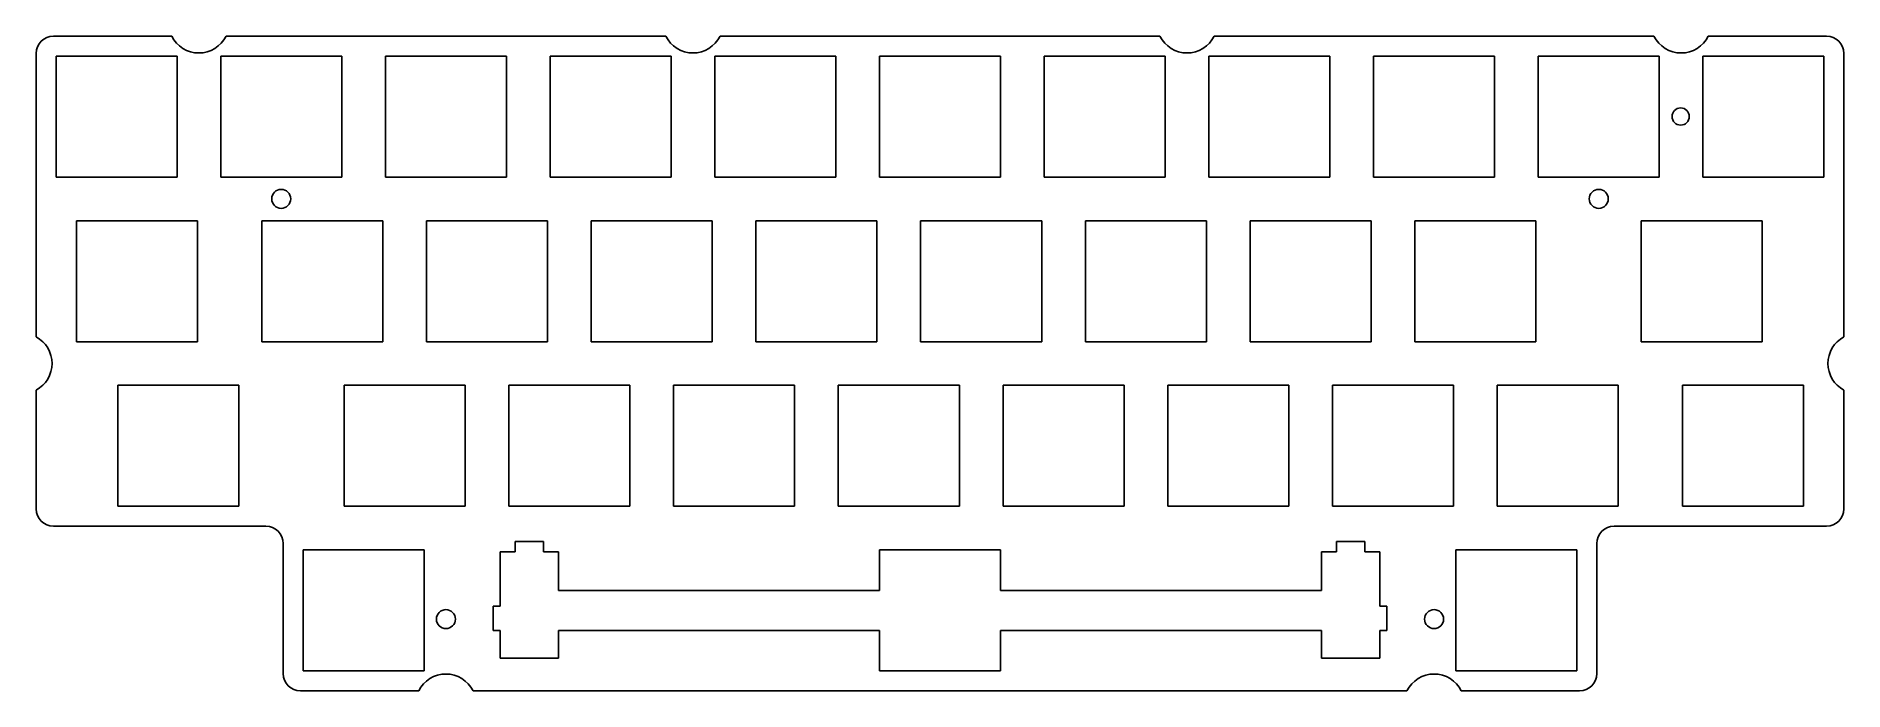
# Model space of a CAD drawing. Header units: millimetres. Extents: x -2660 to 2651, y -1211 to 713.
import ezdxf

# ---------------------------------------------------------------- set-up
doc = ezdxf.new("R2010")
doc.units = ezdxf.units.MM
for name, color, linetype in [('Shape1028', 7, 'CONTINUOUS'), ('Shape1029', 7, 'CONTINUOUS'), ('Shape1030', 7, 'CONTINUOUS'), ('Shape1031', 7, 'CONTINUOUS'), ('Shape1032', 7, 'CONTINUOUS'), ('Shape1033', 7, 'CONTINUOUS'), ('Shape1034', 7, 'CONTINUOUS'), ('Shape1035', 7, 'CONTINUOUS'), ('Shape1036', 7, 'CONTINUOUS'), ('Shape1037', 7, 'CONTINUOUS'), ('Shape1038', 7, 'CONTINUOUS'), ('Shape1039', 7, 'CONTINUOUS'), ('Shape1040', 7, 'CONTINUOUS'), ('Shape1041', 7, 'CONTINUOUS'), ('Shape1042', 7, 'CONTINUOUS'), ('Shape1043', 7, 'CONTINUOUS'), ('Shape1044', 7, 'CONTINUOUS'), ('Shape1045', 7, 'CONTINUOUS'), ('Shape1046', 7, 'CONTINUOUS'), ('Shape1047', 7, 'CONTINUOUS'), ('Shape1048', 7, 'CONTINUOUS'), ('Shape1049', 7, 'CONTINUOUS'), ('Shape1050', 7, 'CONTINUOUS'), ('Shape1051', 7, 'CONTINUOUS'), ('Shape1052', 7, 'CONTINUOUS'), ('Shape1053', 7, 'CONTINUOUS'), ('Shape1054', 7, 'CONTINUOUS'), ('Shape1055', 7, 'CONTINUOUS'), ('Shape1056', 7, 'CONTINUOUS'), ('Shape1057', 7, 'CONTINUOUS'), ('Shape1058', 7, 'CONTINUOUS'), ('Shape1059', 7, 'CONTINUOUS'), ('Shape1060', 7, 'CONTINUOUS'), ('Shape1061', 7, 'CONTINUOUS'), ('Shape1062', 7, 'CONTINUOUS'), ('Shape1063', 7, 'CONTINUOUS'), ('Shape1064', 7, 'CONTINUOUS'), ('Shape1065', 7, 'CONTINUOUS'), ('Shape1066', 7, 'CONTINUOUS'), ('Shape1067', 7, 'CONTINUOUS'), ('Shape1068', 7, 'CONTINUOUS'), ('Shape1069', 7, 'CONTINUOUS'), ('Shape1070', 7, 'CONTINUOUS'), ('Shape1071', 7, 'CONTINUOUS'), ('Shape1072', 7, 'CONTINUOUS'), ('Shape1073', 7, 'CONTINUOUS'), ('Shape1074', 7, 'CONTINUOUS'), ('Shape1075', 7, 'CONTINUOUS'), ('Shape1076', 7, 'CONTINUOUS'), ('Shape1077', 7, 'CONTINUOUS'), ('Shape1078', 7, 'CONTINUOUS'), ('Shape1079', 7, 'CONTINUOUS'), ('Shape1080', 7, 'CONTINUOUS'), ('Shape1081', 7, 'CONTINUOUS'), ('Shape1082', 7, 'CONTINUOUS'), ('Shape1083', 7, 'CONTINUOUS'), ('Shape1084', 7, 'CONTINUOUS'), ('Shape1085', 7, 'CONTINUOUS'), ('Shape1086', 7, 'CONTINUOUS'), ('Shape1087', 7, 'CONTINUOUS'), ('Shape1088', 7, 'CONTINUOUS'), ('Shape1089', 7, 'CONTINUOUS'), ('Shape1090', 7, 'CONTINUOUS'), ('Shape1091', 7, 'CONTINUOUS'), ('Shape1092', 7, 'CONTINUOUS'), ('Shape1093', 7, 'CONTINUOUS'), ('Shape1094', 7, 'CONTINUOUS'), ('Shape1095', 7, 'CONTINUOUS'), ('Shape1096', 7, 'CONTINUOUS'), ('Shape1097', 7, 'CONTINUOUS'), ('Shape1098', 7, 'CONTINUOUS'), ('Shape1099', 7, 'CONTINUOUS'), ('Shape1100', 7, 'CONTINUOUS'), ('Shape1101', 7, 'CONTINUOUS'), ('Shape1102', 7, 'CONTINUOUS'), ('Shape1103', 7, 'CONTINUOUS'), ('Shape1104', 7, 'CONTINUOUS'), ('Shape1105', 7, 'CONTINUOUS'), ('Shape1106', 7, 'CONTINUOUS'), ('Shape1107', 7, 'CONTINUOUS'), ('Shape1108', 7, 'CONTINUOUS'), ('Shape1109', 7, 'CONTINUOUS'), ('Shape1110', 7, 'CONTINUOUS'), ('Shape1111', 7, 'CONTINUOUS'), ('Shape1112', 7, 'CONTINUOUS'), ('Shape1113', 7, 'CONTINUOUS'), ('Shape1114', 7, 'CONTINUOUS'), ('Shape1115', 7, 'CONTINUOUS'), ('Shape1116', 7, 'CONTINUOUS'), ('Shape1117', 7, 'CONTINUOUS'), ('Shape1118', 7, 'CONTINUOUS'), ('Shape1119', 7, 'CONTINUOUS'), ('Shape1120', 7, 'CONTINUOUS'), ('Shape1121', 7, 'CONTINUOUS'), ('Shape1122', 7, 'CONTINUOUS'), ('Shape1123', 7, 'CONTINUOUS'), ('Shape1124', 7, 'CONTINUOUS'), ('Shape1125', 7, 'CONTINUOUS'), ('Shape1126', 7, 'CONTINUOUS'), ('Shape1127', 7, 'CONTINUOUS'), ('Shape1128', 7, 'CONTINUOUS'), ('Shape1129', 7, 'CONTINUOUS'), ('Shape1130', 7, 'CONTINUOUS'), ('Shape1131', 7, 'CONTINUOUS'), ('Shape1132', 7, 'CONTINUOUS'), ('Shape1133', 7, 'CONTINUOUS'), ('Shape1134', 7, 'CONTINUOUS'), ('Shape1135', 7, 'CONTINUOUS'), ('Shape1136', 7, 'CONTINUOUS'), ('Shape1137', 7, 'CONTINUOUS'), ('Shape1138', 7, 'CONTINUOUS'), ('Shape1139', 7, 'CONTINUOUS'), ('Shape1140', 7, 'CONTINUOUS'), ('Shape1141', 7, 'CONTINUOUS'), ('Shape1142', 7, 'CONTINUOUS'), ('Shape1143', 7, 'CONTINUOUS'), ('Shape1144', 7, 'CONTINUOUS'), ('Shape1145', 7, 'CONTINUOUS'), ('Shape1146', 7, 'CONTINUOUS'), ('Shape1147', 7, 'CONTINUOUS'), ('Shape1148', 7, 'CONTINUOUS'), ('Shape1149', 7, 'CONTINUOUS'), ('Shape1150', 7, 'CONTINUOUS'), ('Shape1151', 7, 'CONTINUOUS'), ('Shape1152', 7, 'CONTINUOUS'), ('Shape1153', 7, 'CONTINUOUS'), ('Shape1154', 7, 'CONTINUOUS'), ('Shape1155', 7, 'CONTINUOUS'), ('Shape1156', 7, 'CONTINUOUS'), ('Shape1157', 7, 'CONTINUOUS'), ('Shape1158', 7, 'CONTINUOUS'), ('Shape1159', 7, 'CONTINUOUS'), ('Shape1160', 7, 'CONTINUOUS'), ('Shape1161', 7, 'CONTINUOUS'), ('Shape1162', 7, 'CONTINUOUS'), ('Shape1163', 7, 'CONTINUOUS'), ('Shape1164', 7, 'CONTINUOUS'), ('Shape1165', 7, 'CONTINUOUS'), ('Shape1166', 7, 'CONTINUOUS'), ('Shape1167', 7, 'CONTINUOUS'), ('Shape1168', 7, 'CONTINUOUS'), ('Shape1169', 7, 'CONTINUOUS'), ('Shape1170', 7, 'CONTINUOUS'), ('Shape1171', 7, 'CONTINUOUS'), ('Shape1172', 7, 'CONTINUOUS'), ('Shape1173', 7, 'CONTINUOUS'), ('Shape1174', 7, 'CONTINUOUS'), ('Shape1175', 7, 'CONTINUOUS'), ('Shape1176', 7, 'CONTINUOUS'), ('Shape1177', 7, 'CONTINUOUS'), ('Shape1178', 7, 'CONTINUOUS'), ('Shape1179', 7, 'CONTINUOUS'), ('Shape1180', 7, 'CONTINUOUS'), ('Shape1181', 7, 'CONTINUOUS'), ('Shape1182', 7, 'CONTINUOUS'), ('Shape1183', 7, 'CONTINUOUS'), ('Shape1184', 7, 'CONTINUOUS'), ('Shape1185', 7, 'CONTINUOUS'), ('Shape1186', 7, 'CONTINUOUS'), ('Shape1187', 7, 'CONTINUOUS'), ('Shape1188', 7, 'CONTINUOUS'), ('Shape1189', 7, 'CONTINUOUS'), ('Shape1190', 7, 'CONTINUOUS'), ('Shape1191', 7, 'CONTINUOUS'), ('Shape1192', 7, 'CONTINUOUS'), ('Shape1193', 7, 'CONTINUOUS'), ('Shape1194', 7, 'CONTINUOUS'), ('Shape1195', 7, 'CONTINUOUS'), ('Shape2116', 7, 'CONTINUOUS'), ('Shape2149', 7, 'CONTINUOUS'), ('Shape2150', 7, 'CONTINUOUS'), ('Shape2151', 7, 'CONTINUOUS'), ('Shape2152', 7, 'CONTINUOUS'), ('Shape2417', 7, 'CONTINUOUS'), ('Shape2418', 7, 'CONTINUOUS'), ('Shape2419', 7, 'CONTINUOUS'), ('Shape2420', 7, 'CONTINUOUS'), ('Shape2421', 7, 'CONTINUOUS'), ('Shape2422', 7, 'CONTINUOUS'), ('Shape2423', 7, 'CONTINUOUS'), ('Shape2424', 7, 'CONTINUOUS'), ('Shape2425', 7, 'CONTINUOUS'), ('Shape2426', 7, 'CONTINUOUS'), ('Shape2427', 7, 'CONTINUOUS'), ('Shape2428', 7, 'CONTINUOUS'), ('Shape2429', 7, 'CONTINUOUS'), ('Shape2430', 7, 'CONTINUOUS'), ('Shape2431', 7, 'CONTINUOUS'), ('Shape2432', 7, 'CONTINUOUS'), ('Shape2433', 7, 'CONTINUOUS'), ('Shape2434', 7, 'CONTINUOUS'), ('Shape2435', 7, 'CONTINUOUS'), ('Shape2436', 7, 'CONTINUOUS'), ('Shape2437', 7, 'CONTINUOUS'), ('Shape2438', 7, 'CONTINUOUS'), ('Shape2439', 7, 'CONTINUOUS'), ('Shape2440', 7, 'CONTINUOUS'), ('Shape2441', 7, 'CONTINUOUS'), ('Shape2442', 7, 'CONTINUOUS'), ('Shape2443', 7, 'CONTINUOUS'), ('Shape2444', 7, 'CONTINUOUS'), ('Shape2445', 7, 'CONTINUOUS'), ('Shape2446', 7, 'CONTINUOUS'), ('Shape2447', 7, 'CONTINUOUS'), ('Shape2448', 7, 'CONTINUOUS')]:
    doc.layers.add(name, color=color, linetype=linetype)

msp = doc.modelspace()

# ---------------------------------------------------------------- linework, layer by layer
at = {"layer": 'Shape1028'}
msp.add_line((172.961, -916.088), (1115.94, -916.088), dxfattribs=at)
at = {"layer": 'Shape1029'}
msp.add_line((1115.94, -916.088), (1115.94, -802.576), dxfattribs=at)
at = {"layer": 'Shape1030'}
msp.add_line((1115.94, -802.576), (1159.75, -802.576), dxfattribs=at)
at = {"layer": 'Shape1031'}
msp.add_line((1159.75, -802.576), (1159.75, -772.089), dxfattribs=at)
at = {"layer": 'Shape1032'}
msp.add_line((1159.75, -772.089), (1243.55, -772.089), dxfattribs=at)
at = {"layer": 'Shape1033'}
msp.add_line((1243.55, -772.089), (1243.55, -802.576), dxfattribs=at)
at = {"layer": 'Shape1034'}
msp.add_line((1243.55, -802.576), (1287.36, -802.576), dxfattribs=at)
at = {"layer": 'Shape1035'}
msp.add_line((1287.36, -802.576), (1287.36, -961.836), dxfattribs=at)
at = {"layer": 'Shape1036'}
msp.add_line((1287.36, -961.836), (1308.34, -961.836), dxfattribs=at)
at = {"layer": 'Shape1037'}
msp.add_line((1308.34, -961.836), (1308.34, -1032.92), dxfattribs=at)
at = {"layer": 'Shape1038'}
msp.add_line((1308.34, -1032.92), (1287.36, -1032.92), dxfattribs=at)
at = {"layer": 'Shape1039'}
msp.add_line((1287.36, -1032.92), (1287.36, -1114.97), dxfattribs=at)
at = {"layer": 'Shape1040'}
msp.add_line((1287.36, -1114.97), (1115.94, -1114.97), dxfattribs=at)
at = {"layer": 'Shape1041'}
msp.add_line((1115.94, -1114.97), (1115.94, -1032.92), dxfattribs=at)
at = {"layer": 'Shape1042'}
msp.add_line((1115.94, -1032.92), (172.961, -1032.92), dxfattribs=at)
at = {"layer": 'Shape1043'}
msp.add_line((172.961, -1032.92), (172.961, -1152.32), dxfattribs=at)
at = {"layer": 'Shape1044'}
msp.add_line((172.961, -1152.32), (-182.639, -1152.32), dxfattribs=at)
at = {"layer": 'Shape1045'}
msp.add_line((-182.639, -1152.32), (-182.639, -1032.92), dxfattribs=at)
at = {"layer": 'Shape1046'}
msp.add_line((-182.639, -1032.92), (-1125.63, -1032.92), dxfattribs=at)
at = {"layer": 'Shape1047'}
msp.add_line((-1125.63, -1032.92), (-1125.63, -1114.97), dxfattribs=at)
at = {"layer": 'Shape1048'}
msp.add_line((-1125.63, -1114.97), (-1297.08, -1114.97), dxfattribs=at)
at = {"layer": 'Shape1049'}
msp.add_line((-1297.08, -1114.97), (-1297.08, -1032.92), dxfattribs=at)
at = {"layer": 'Shape1050'}
msp.add_line((-1297.08, -1032.92), (-1318.04, -1032.92), dxfattribs=at)
at = {"layer": 'Shape1051'}
msp.add_line((-1318.04, -1032.92), (-1318.04, -961.836), dxfattribs=at)
at = {"layer": 'Shape1052'}
msp.add_line((-1318.04, -961.836), (-1297.08, -961.836), dxfattribs=at)
at = {"layer": 'Shape1053'}
msp.add_line((-1297.08, -961.836), (-1297.08, -802.576), dxfattribs=at)
at = {"layer": 'Shape1054'}
msp.add_line((-1297.08, -802.576), (-1253.26, -802.576), dxfattribs=at)
at = {"layer": 'Shape1055'}
msp.add_line((-1253.26, -802.576), (-1253.26, -772.089), dxfattribs=at)
at = {"layer": 'Shape1056'}
msp.add_line((-1253.26, -772.089), (-1169.42, -772.089), dxfattribs=at)
at = {"layer": 'Shape1057'}
msp.add_line((-1169.42, -772.089), (-1169.42, -802.576), dxfattribs=at)
at = {"layer": 'Shape1058'}
msp.add_line((-1169.42, -802.576), (-1125.63, -802.576), dxfattribs=at)
at = {"layer": 'Shape1059'}
msp.add_line((-1125.63, -802.576), (-1125.63, -916.088), dxfattribs=at)
at = {"layer": 'Shape1060'}
msp.add_line((-1125.63, -916.088), (-182.639, -916.088), dxfattribs=at)
at = {"layer": 'Shape1061'}
msp.add_line((-182.639, -916.088), (-182.639, -796.717), dxfattribs=at)
at = {"layer": 'Shape1062'}
msp.add_line((-182.639, -796.717), (172.961, -796.717), dxfattribs=at)
at = {"layer": 'Shape1063'}
msp.add_line((172.961, -796.717), (172.961, -916.088), dxfattribs=at)
at = {"layer": 'Shape1064'}
msp.add_line((1510.91, -1152.32), (1510.91, -796.717), dxfattribs=at)
at = {"layer": 'Shape1065'}
msp.add_line((1510.91, -796.717), (1866.51, -796.717), dxfattribs=at)
at = {"layer": 'Shape1066'}
msp.add_line((1866.51, -796.717), (1866.51, -1152.32), dxfattribs=at)
at = {"layer": 'Shape1067'}
msp.add_line((1866.51, -1152.32), (1510.91, -1152.32), dxfattribs=at)
at = {"layer": 'Shape1068'}
msp.add_line((-1520.58, -796.717), (-1520.58, -1152.32), dxfattribs=at)
at = {"layer": 'Shape1069'}
msp.add_line((-1520.58, -1152.32), (-1876.18, -1152.32), dxfattribs=at)
at = {"layer": 'Shape1070'}
msp.add_line((-1876.18, -1152.32), (-1876.18, -796.717), dxfattribs=at)
at = {"layer": 'Shape1071'}
msp.add_line((-1876.18, -796.717), (-1520.58, -796.717), dxfattribs=at)
at = {"layer": 'Shape1072'}
msp.add_line((51.994, -312.847), (51.994, -668.447), dxfattribs=at)
at = {"layer": 'Shape1073'}
msp.add_line((51.994, -668.447), (-303.606, -668.447), dxfattribs=at)
at = {"layer": 'Shape1074'}
msp.add_line((-303.606, -668.447), (-303.606, -312.847), dxfattribs=at)
at = {"layer": 'Shape1075'}
msp.add_line((-303.606, -312.847), (51.994, -312.847), dxfattribs=at)
at = {"layer": 'Shape1076'}
msp.add_line((-1399.62, -668.447), (-1755.22, -668.447), dxfattribs=at)
at = {"layer": 'Shape1077'}
msp.add_line((-1755.22, -668.447), (-1755.22, -312.847), dxfattribs=at)
at = {"layer": 'Shape1078'}
msp.add_line((-1755.22, -312.847), (-1399.62, -312.847), dxfattribs=at)
at = {"layer": 'Shape1079'}
msp.add_line((-1399.62, -312.847), (-1399.62, -668.447), dxfattribs=at)
at = {"layer": 'Shape1080'}
msp.add_line((1389.94, 171.023), (1745.54, 171.023), dxfattribs=at)
at = {"layer": 'Shape1081'}
msp.add_line((1745.54, 171.023), (1745.54, -184.577), dxfattribs=at)
at = {"layer": 'Shape1082'}
msp.add_line((1745.54, -184.577), (1389.94, -184.577), dxfattribs=at)
at = {"layer": 'Shape1083'}
msp.add_line((1389.94, -184.577), (1389.94, 171.023), dxfattribs=at)
at = {"layer": 'Shape1084'}
msp.add_line((2108.44, 654.893), (2108.44, 299.293), dxfattribs=at)
at = {"layer": 'Shape1085'}
msp.add_line((2108.44, 299.293), (1752.84, 299.293), dxfattribs=at)
at = {"layer": 'Shape1086'}
msp.add_line((1752.84, 299.293), (1752.84, 654.893), dxfattribs=at)
at = {"layer": 'Shape1087'}
msp.add_line((1752.84, 654.893), (2108.44, 654.893), dxfattribs=at)
at = {"layer": 'Shape1088'}
msp.add_line((2592.31, 299.293), (2236.71, 299.293), dxfattribs=at)
at = {"layer": 'Shape1089'}
msp.add_line((2236.71, 299.293), (2236.71, 654.893), dxfattribs=at)
at = {"layer": 'Shape1090'}
msp.add_line((2236.71, 654.893), (2592.31, 654.893), dxfattribs=at)
at = {"layer": 'Shape1091'}
msp.add_line((2592.31, 654.893), (2592.31, 299.293), dxfattribs=at)
at = {"layer": 'Shape1092'}
msp.add_line((2055.26, 171.023), (2410.86, 171.023), dxfattribs=at)
at = {"layer": 'Shape1093'}
msp.add_line((2410.86, 171.023), (2410.86, -184.577), dxfattribs=at)
at = {"layer": 'Shape1094'}
msp.add_line((2410.86, -184.577), (2055.26, -184.577), dxfattribs=at)
at = {"layer": 'Shape1095'}
msp.add_line((2055.26, -184.577), (2055.26, 171.023), dxfattribs=at)
at = {"layer": 'Shape1096'}
msp.add_line((1624.57, 654.893), (1624.57, 299.293), dxfattribs=at)
at = {"layer": 'Shape1097'}
msp.add_line((1624.57, 299.293), (1268.97, 299.293), dxfattribs=at)
at = {"layer": 'Shape1098'}
msp.add_line((1268.97, 299.293), (1268.97, 654.893), dxfattribs=at)
at = {"layer": 'Shape1099'}
msp.add_line((1268.97, 654.893), (1624.57, 654.893), dxfattribs=at)
at = {"layer": 'Shape1100'}
msp.add_line((-1278.65, 654.893), (-1278.65, 299.293), dxfattribs=at)
at = {"layer": 'Shape1101'}
msp.add_line((-1278.65, 299.293), (-1634.25, 299.293), dxfattribs=at)
at = {"layer": 'Shape1102'}
msp.add_line((-1634.25, 299.293), (-1634.25, 654.893), dxfattribs=at)
at = {"layer": 'Shape1103'}
msp.add_line((-1634.25, 654.893), (-1278.65, 654.893), dxfattribs=at)
at = {"layer": 'Shape1104'}
msp.add_line((-1762.52, 654.893), (-1762.52, 299.293), dxfattribs=at)
at = {"layer": 'Shape1105'}
msp.add_line((-1762.52, 299.293), (-2118.12, 299.293), dxfattribs=at)
at = {"layer": 'Shape1106'}
msp.add_line((-2118.12, 299.293), (-2118.12, 654.893), dxfattribs=at)
at = {"layer": 'Shape1107'}
msp.add_line((-2118.12, 654.893), (-1762.52, 654.893), dxfattribs=at)
at = {"layer": 'Shape1108'}
msp.add_line((-2541.51, 171.023), (-2185.91, 171.023), dxfattribs=at)
at = {"layer": 'Shape1109'}
msp.add_line((-2185.91, 171.023), (-2185.91, -184.577), dxfattribs=at)
at = {"layer": 'Shape1110'}
msp.add_line((-2185.91, -184.577), (-2541.51, -184.577), dxfattribs=at)
at = {"layer": 'Shape1111'}
msp.add_line((-2541.51, -184.577), (-2541.51, 171.023), dxfattribs=at)
at = {"layer": 'Shape1112'}
msp.add_line((-2246.39, 654.893), (-2246.39, 299.293), dxfattribs=at)
at = {"layer": 'Shape1113'}
msp.add_line((-2246.39, 299.293), (-2601.99, 299.293), dxfattribs=at)
at = {"layer": 'Shape1114'}
msp.add_line((-2601.99, 299.293), (-2601.99, 654.893), dxfattribs=at)
at = {"layer": 'Shape1115'}
msp.add_line((-2601.99, 654.893), (-2246.39, 654.893), dxfattribs=at)
at = {"layer": 'Shape1116'}
msp.add_line((-787.476, -668.447), (-787.476, -312.847), dxfattribs=at)
at = {"layer": 'Shape1117'}
msp.add_line((-787.476, -312.847), (-431.876, -312.847), dxfattribs=at)
at = {"layer": 'Shape1118'}
msp.add_line((-431.876, -312.847), (-431.876, -668.447), dxfattribs=at)
at = {"layer": 'Shape1119'}
msp.add_line((-431.876, -668.447), (-787.476, -668.447), dxfattribs=at)
at = {"layer": 'Shape1120'}
msp.add_line((-1997.15, 171.023), (-1641.55, 171.023), dxfattribs=at)
at = {"layer": 'Shape1121'}
msp.add_line((-1641.55, 171.023), (-1641.55, -184.577), dxfattribs=at)
at = {"layer": 'Shape1122'}
msp.add_line((-1641.55, -184.577), (-1997.15, -184.577), dxfattribs=at)
at = {"layer": 'Shape1123'}
msp.add_line((-1997.15, -184.577), (-1997.15, 171.023), dxfattribs=at)
at = {"layer": 'Shape1124'}
msp.add_line((-915.746, -312.847), (-915.746, -668.447), dxfattribs=at)
at = {"layer": 'Shape1125'}
msp.add_line((-915.746, -668.447), (-1271.35, -668.447), dxfattribs=at)
at = {"layer": 'Shape1126'}
msp.add_line((-1271.35, -668.447), (-1271.35, -312.847), dxfattribs=at)
at = {"layer": 'Shape1127'}
msp.add_line((-1271.35, -312.847), (-915.746, -312.847), dxfattribs=at)
at = {"layer": 'Shape1128'}
msp.add_line((777.799, 171.023), (777.799, -184.577), dxfattribs=at)
at = {"layer": 'Shape1129'}
msp.add_line((777.799, -184.577), (422.199, -184.577), dxfattribs=at)
at = {"layer": 'Shape1130'}
msp.add_line((422.199, -184.577), (422.199, 171.023), dxfattribs=at)
at = {"layer": 'Shape1131'}
msp.add_line((422.199, 171.023), (777.799, 171.023), dxfattribs=at)
at = {"layer": 'Shape1132'}
msp.add_line((1019.73, -668.447), (664.134, -668.447), dxfattribs=at)
at = {"layer": 'Shape1133'}
msp.add_line((664.134, -668.447), (664.134, -312.847), dxfattribs=at)
at = {"layer": 'Shape1134'}
msp.add_line((664.134, -312.847), (1019.73, -312.847), dxfattribs=at)
at = {"layer": 'Shape1135'}
msp.add_line((1019.73, -312.847), (1019.73, -668.447), dxfattribs=at)
at = {"layer": 'Shape1136'}
msp.add_line((1140.7, 654.893), (1140.7, 299.293), dxfattribs=at)
at = {"layer": 'Shape1137'}
msp.add_line((1140.7, 299.293), (785.101, 299.293), dxfattribs=at)
at = {"layer": 'Shape1138'}
msp.add_line((785.101, 299.293), (785.101, 654.893), dxfattribs=at)
at = {"layer": 'Shape1139'}
msp.add_line((785.101, 654.893), (1140.7, 654.893), dxfattribs=at)
at = {"layer": 'Shape1140'}
msp.add_line((-61.671, 171.023), (293.929, 171.023), dxfattribs=at)
at = {"layer": 'Shape1141'}
msp.add_line((293.929, 171.023), (293.929, -184.577), dxfattribs=at)
at = {"layer": 'Shape1142'}
msp.add_line((293.929, -184.577), (-61.671, -184.577), dxfattribs=at)
at = {"layer": 'Shape1143'}
msp.add_line((-61.671, -184.577), (-61.671, 171.023), dxfattribs=at)
at = {"layer": 'Shape1144'}
msp.add_line((1148, -668.447), (1148, -312.847), dxfattribs=at)
at = {"layer": 'Shape1145'}
msp.add_line((1148, -312.847), (1503.6, -312.847), dxfattribs=at)
at = {"layer": 'Shape1146'}
msp.add_line((1503.6, -312.847), (1503.6, -668.447), dxfattribs=at)
at = {"layer": 'Shape1147'}
msp.add_line((1503.6, -668.447), (1148, -668.447), dxfattribs=at)
at = {"layer": 'Shape1148'}
msp.add_line((906.069, -184.577), (906.069, 171.023), dxfattribs=at)
at = {"layer": 'Shape1149'}
msp.add_line((906.069, 171.023), (1261.67, 171.023), dxfattribs=at)
at = {"layer": 'Shape1150'}
msp.add_line((1261.67, 171.023), (1261.67, -184.577), dxfattribs=at)
at = {"layer": 'Shape1151'}
msp.add_line((1261.67, -184.577), (906.069, -184.577), dxfattribs=at)
at = {"layer": 'Shape1152'}
msp.add_line((2531.83, -312.847), (2531.83, -668.447), dxfattribs=at)
at = {"layer": 'Shape1153'}
msp.add_line((2531.83, -668.447), (2176.23, -668.447), dxfattribs=at)
at = {"layer": 'Shape1154'}
msp.add_line((2176.23, -668.447), (2176.23, -312.847), dxfattribs=at)
at = {"layer": 'Shape1155'}
msp.add_line((2176.23, -312.847), (2531.83, -312.847), dxfattribs=at)
at = {"layer": 'Shape1156'}
msp.add_line((535.864, -312.847), (535.864, -668.447), dxfattribs=at)
at = {"layer": 'Shape1157'}
msp.add_line((535.864, -668.447), (180.264, -668.447), dxfattribs=at)
at = {"layer": 'Shape1158'}
msp.add_line((180.264, -668.447), (180.264, -312.847), dxfattribs=at)
at = {"layer": 'Shape1159'}
msp.add_line((180.264, -312.847), (535.864, -312.847), dxfattribs=at)
at = {"layer": 'Shape1160'}
msp.add_line((172.961, 299.293), (-182.639, 299.293), dxfattribs=at)
at = {"layer": 'Shape1161'}
msp.add_line((-182.639, 299.293), (-182.639, 654.893), dxfattribs=at)
at = {"layer": 'Shape1162'}
msp.add_line((-182.639, 654.893), (172.961, 654.893), dxfattribs=at)
at = {"layer": 'Shape1163'}
msp.add_line((172.961, 654.893), (172.961, 299.293), dxfattribs=at)
at = {"layer": 'Shape1164'}
msp.add_line((656.831, 654.893), (656.831, 299.293), dxfattribs=at)
at = {"layer": 'Shape1165'}
msp.add_line((656.831, 299.293), (301.231, 299.293), dxfattribs=at)
at = {"layer": 'Shape1166'}
msp.add_line((301.231, 299.293), (301.231, 654.893), dxfattribs=at)
at = {"layer": 'Shape1167'}
msp.add_line((301.231, 654.893), (656.831, 654.893), dxfattribs=at)
at = {"layer": 'Shape1168'}
msp.add_line((-1157.68, 171.023), (-1157.68, -184.577), dxfattribs=at)
at = {"layer": 'Shape1169'}
msp.add_line((-1157.68, -184.577), (-1513.28, -184.577), dxfattribs=at)
at = {"layer": 'Shape1170'}
msp.add_line((-1513.28, -184.577), (-1513.28, 171.023), dxfattribs=at)
at = {"layer": 'Shape1171'}
msp.add_line((-1513.28, 171.023), (-1157.68, 171.023), dxfattribs=at)
at = {"layer": 'Shape1172'}
msp.add_line((-666.509, 299.293), (-666.509, 654.893), dxfattribs=at)
at = {"layer": 'Shape1173'}
msp.add_line((-666.509, 654.893), (-310.909, 654.893), dxfattribs=at)
at = {"layer": 'Shape1174'}
msp.add_line((-310.909, 654.893), (-310.909, 299.293), dxfattribs=at)
at = {"layer": 'Shape1175'}
msp.add_line((-310.909, 299.293), (-666.509, 299.293), dxfattribs=at)
at = {"layer": 'Shape1176'}
msp.add_line((-1150.38, 299.293), (-1150.38, 654.893), dxfattribs=at)
at = {"layer": 'Shape1177'}
msp.add_line((-1150.38, 654.893), (-794.779, 654.893), dxfattribs=at)
at = {"layer": 'Shape1178'}
msp.add_line((-794.779, 654.893), (-794.779, 299.293), dxfattribs=at)
at = {"layer": 'Shape1179'}
msp.add_line((-794.779, 299.293), (-1150.38, 299.293), dxfattribs=at)
at = {"layer": 'Shape1180'}
msp.add_line((-1029.41, -184.577), (-1029.41, 171.023), dxfattribs=at)
at = {"layer": 'Shape1181'}
msp.add_line((-1029.41, 171.023), (-673.811, 171.023), dxfattribs=at)
at = {"layer": 'Shape1182'}
msp.add_line((-673.811, 171.023), (-673.811, -184.577), dxfattribs=at)
at = {"layer": 'Shape1183'}
msp.add_line((-673.811, -184.577), (-1029.41, -184.577), dxfattribs=at)
at = {"layer": 'Shape1184'}
msp.add_line((-545.541, 171.023), (-189.941, 171.023), dxfattribs=at)
at = {"layer": 'Shape1185'}
msp.add_line((-189.941, 171.023), (-189.941, -184.577), dxfattribs=at)
at = {"layer": 'Shape1186'}
msp.add_line((-189.941, -184.577), (-545.541, -184.577), dxfattribs=at)
at = {"layer": 'Shape1187'}
msp.add_line((-545.541, -184.577), (-545.541, 171.023), dxfattribs=at)
at = {"layer": 'Shape1188'}
msp.add_line((-2064.94, -312.847), (-2064.94, -668.447), dxfattribs=at)
at = {"layer": 'Shape1189'}
msp.add_line((-2064.94, -668.447), (-2420.54, -668.447), dxfattribs=at)
at = {"layer": 'Shape1190'}
msp.add_line((-2420.54, -668.447), (-2420.54, -312.847), dxfattribs=at)
at = {"layer": 'Shape1191'}
msp.add_line((-2420.54, -312.847), (-2064.94, -312.847), dxfattribs=at)
at = {"layer": 'Shape1192'}
msp.add_line((1987.47, -668.447), (1631.87, -668.447), dxfattribs=at)
at = {"layer": 'Shape1193'}
msp.add_line((1631.87, -668.447), (1631.87, -312.847), dxfattribs=at)
at = {"layer": 'Shape1194'}
msp.add_line((1631.87, -312.847), (1987.47, -312.847), dxfattribs=at)
at = {"layer": 'Shape1195'}
msp.add_line((1987.47, -312.847), (1987.47, -668.447), dxfattribs=at)
at = {"layer": 'Shape2116'}
msp.add_circle((2171.29, 477.093), 25.4, dxfattribs=at)
at = {"layer": 'Shape2149'}
msp.add_circle((1446.75, -999.898), 27.94, dxfattribs=at)
at = {"layer": 'Shape2150'}
msp.add_circle((-1456.47, -999.898), 27.94, dxfattribs=at)
at = {"layer": 'Shape2151'}
msp.add_circle((1930.62, 235.177), 27.94, dxfattribs=at)
at = {"layer": 'Shape2152'}
msp.add_circle((-1940.34, 235.177), 27.94, dxfattribs=at)
at = {"layer": 'Shape2417'}
msp.add_arc((2172.58, 752.768), 88.9, -153.652, -26.3477, dxfattribs=at)
at = {"layer": 'Shape2418'}
msp.add_line((2252.24, 713.313), (2599.93, 713.313), dxfattribs=at)
at = {"layer": 'Shape2419'}
msp.add_arc((2599.93, 662.513), 50.8, 0, 90, dxfattribs=at)
at = {"layer": 'Shape2420'}
msp.add_line((2650.73, 662.513), (2650.73, -170.396), dxfattribs=at)
at = {"layer": 'Shape2421'}
msp.add_arc((2692.8, -248.712), 88.9, 118.244, -118.244, dxfattribs=at)
at = {"layer": 'Shape2422'}
msp.add_line((2650.73, -327.028), (2650.73, -676.067), dxfattribs=at)
at = {"layer": 'Shape2423'}
msp.add_arc((2599.93, -676.067), 50.8, -90, 0, dxfattribs=at)
at = {"layer": 'Shape2424'}
msp.add_line((2599.93, -726.867), (1975.73, -726.867), dxfattribs=at)
at = {"layer": 'Shape2425'}
msp.add_arc((1975.73, -777.667), 50.8, 90, 180, dxfattribs=at)
at = {"layer": 'Shape2426'}
msp.add_line((1924.93, -777.667), (1924.93, -1159.94), dxfattribs=at)
at = {"layer": 'Shape2427'}
msp.add_arc((1874.13, -1159.94), 50.8, -90, 0, dxfattribs=at)
at = {"layer": 'Shape2428'}
msp.add_line((1874.13, -1210.74), (1526.44, -1210.74), dxfattribs=at)
at = {"layer": 'Shape2429'}
msp.add_arc((1446.77, -1250.19), 88.9, 26.3477, 153.652, dxfattribs=at)
at = {"layer": 'Shape2430'}
msp.add_line((1367.11, -1210.74), (-1376.78, -1210.74), dxfattribs=at)
at = {"layer": 'Shape2431'}
msp.add_arc((-1456.45, -1250.19), 88.9, 26.3477, 153.652, dxfattribs=at)
at = {"layer": 'Shape2432'}
msp.add_line((-1536.11, -1210.74), (-1883.8, -1210.74), dxfattribs=at)
at = {"layer": 'Shape2433'}
msp.add_arc((-1883.8, -1159.94), 50.8, 180, -90, dxfattribs=at)
at = {"layer": 'Shape2434'}
msp.add_line((-1934.6, -1159.94), (-1934.6, -777.667), dxfattribs=at)
at = {"layer": 'Shape2435'}
msp.add_arc((-1985.4, -777.667), 50.8, 0, 90, dxfattribs=at)
at = {"layer": 'Shape2436'}
msp.add_line((-1985.4, -726.867), (-2609.61, -726.867), dxfattribs=at)
at = {"layer": 'Shape2437'}
msp.add_arc((-2609.61, -676.067), 50.8, 180, -90, dxfattribs=at)
at = {"layer": 'Shape2438'}
msp.add_line((-2660.41, -676.067), (-2660.41, -327.028), dxfattribs=at)
at = {"layer": 'Shape2439'}
msp.add_arc((-2702.48, -248.712), 88.9, -61.7563, 61.7563, dxfattribs=at)
at = {"layer": 'Shape2440'}
msp.add_line((-2660.41, -170.396), (-2660.41, 662.513), dxfattribs=at)
at = {"layer": 'Shape2441'}
msp.add_arc((-2609.61, 662.513), 50.8, 90, 180, dxfattribs=at)
at = {"layer": 'Shape2442'}
msp.add_line((-2609.61, 713.313), (-2261.92, 713.313), dxfattribs=at)
at = {"layer": 'Shape2443'}
msp.add_arc((-2182.25, 752.768), 88.9, -153.652, -26.3477, dxfattribs=at)
at = {"layer": 'Shape2444'}
msp.add_line((-2102.59, 713.313), (-810.309, 713.313), dxfattribs=at)
at = {"layer": 'Shape2445'}
msp.add_arc((-730.644, 752.768), 88.9, -153.652, -26.3477, dxfattribs=at)
at = {"layer": 'Shape2446'}
msp.add_line((-650.979, 713.313), (641.301, 713.313), dxfattribs=at)
at = {"layer": 'Shape2447'}
msp.add_arc((720.966, 752.768), 88.9, -153.652, -26.3477, dxfattribs=at)
at = {"layer": 'Shape2448'}
msp.add_line((800.631, 713.313), (2092.91, 713.313), dxfattribs=at)

doc.saveas('drawing.dxf')
